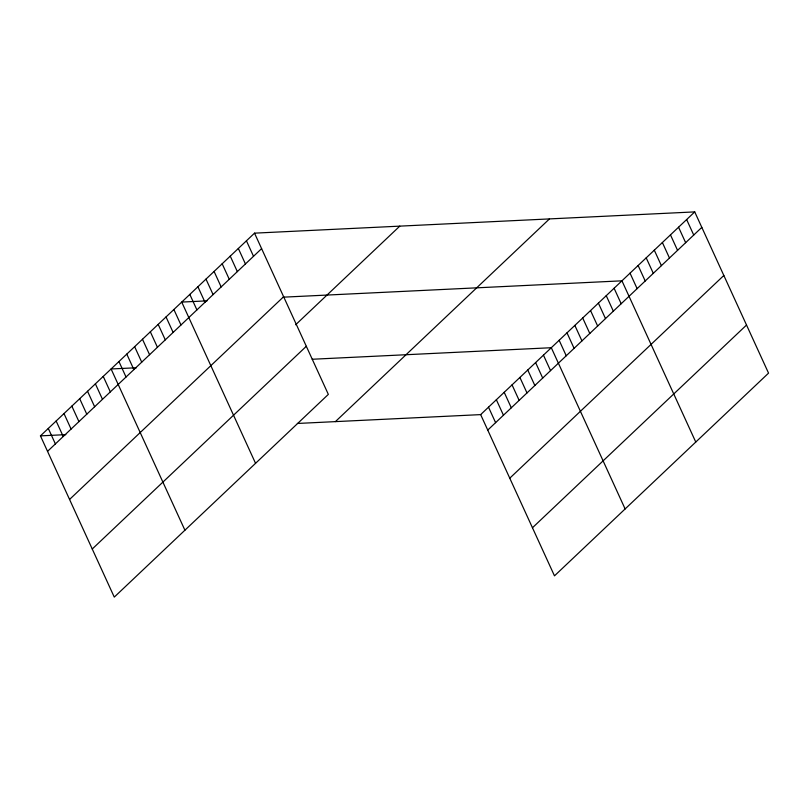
<?xml version="1.0" encoding="UTF-8"?>
<svg xmlns="http://www.w3.org/2000/svg" width="809" height="809" viewBox="0 0 809 809"><rect width="100%" height="100%" fill="white"/><g stroke="black" fill="none" stroke-linecap="round" stroke-linejoin="round"><path stroke-width="1.21" d="M254.522 233.154L328.343 394.387L114.271 597.103L40.45 435.869L254.522 233.154L694.729 211.897L768.55 373.131L554.478 575.846L480.657 414.613L297.378 423.461M47.539 451.351L261.61 248.636M69.564 499.446L283.625 296.731M295.609 324.793L399.788 226.136M92.246 549.008L306.318 346.292M335.391 421.62L549.463 218.915M480.657 414.613L694.729 211.897M487.746 430.095L701.818 227.38M509.771 478.19L723.843 275.475M532.464 527.751L746.525 325.036M207.104 300.847L181.732 302.081L255.553 463.314M283.19 297.176L621.949 280.824L695.77 442.058M136.458 367.751L111.096 368.975L184.917 530.208M312.193 359.257L551.303 347.718L625.124 508.952M40.45 435.869L65.812 434.645M686.639 219.552L693.728 235.035M678.559 227.218L685.648 242.69M670.469 234.873L677.558 250.355M662.379 242.528L669.468 258.01M654.299 250.183L661.388 265.665M646.209 257.849L653.298 273.331M638.119 265.504L645.208 280.986M630.039 273.159L637.118 288.641M614.102 288.257L621.181 303.729M606.244 295.689L613.333 311.162M598.397 303.122L605.486 318.594M590.55 310.555L597.639 326.027M582.702 317.988L589.791 333.46M574.855 325.42L581.944 340.902M566.998 332.853L574.087 348.335M559.15 340.286L566.239 355.768M543.456 355.151L550.545 370.633M535.609 362.584L542.697 378.066M527.761 370.016L534.84 385.499M519.904 377.449L526.993 392.931M512.057 384.882L519.145 400.364M504.209 392.314L511.298 407.797M496.362 399.747L503.451 415.229M488.515 407.18L495.604 422.662M246.432 240.809L253.52 256.291M238.342 248.474L245.43 263.946M230.262 256.129L237.34 271.612M222.172 263.785L229.26 279.267M214.082 271.44L221.17 286.922M205.992 279.105L213.08 294.587M197.912 286.76L205.001 302.242M189.822 294.415L196.911 309.898M173.884 309.513L180.973 324.985M166.037 316.946L173.126 332.418M158.19 324.379L165.279 339.851M150.343 331.811L157.431 347.283M142.485 339.244L149.574 354.716M134.638 346.677L141.727 362.159M126.791 354.109L133.879 369.592M118.943 361.542L126.032 377.024M103.239 376.407L110.327 391.89M95.391 383.84L102.48 399.322M87.544 391.273L94.633 406.755M79.697 398.706L86.785 414.188M71.849 406.138L78.938 421.62M64.002 413.571L71.081 429.053M56.145 421.004L63.233 436.486M48.297 428.436L55.386 443.919"/></g></svg>
